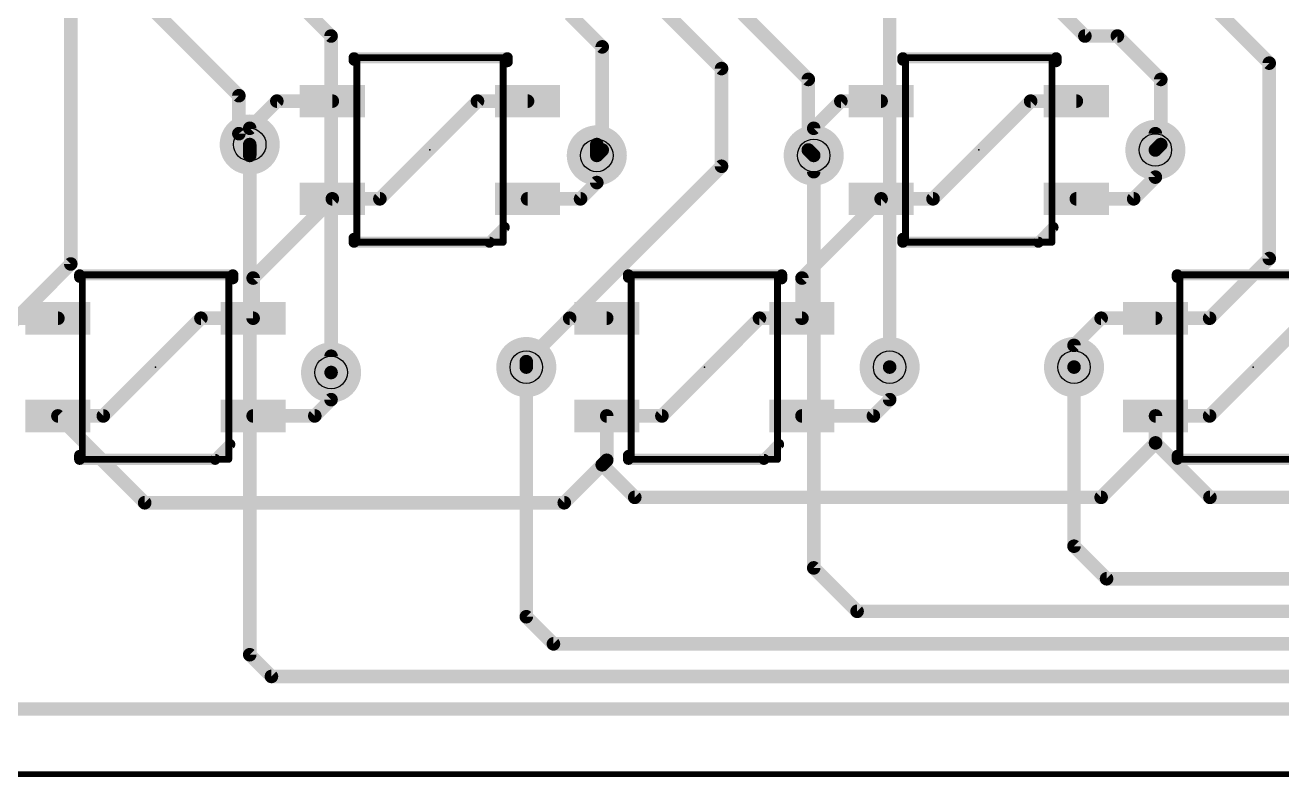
# Model space of a CAD drawing. Extents: x -0.1 to 97.8, y -2.6 to 30.1.
# Drawn here: x 12.56 to 35.73, y -0.05 to 13.8 of the extents above; entities that cross this region are included whole.
import ezdxf

# ---------------------------------------------------------------- set-up
doc = ezdxf.new("R2010")
doc.units = 0
for name, color, linetype in [('1', 22, 'CONTINUOUS'), ('16', 175, 'CONTINUOUS'), ('18', 82, 'CONTINUOUS'), ('20', 7, 'CONTINUOUS'), ('22', 253, 'CONTINUOUS'), ('24', 7, 'CONTINUOUS'), ('44', 253, 'CONTINUOUS'), ('52', 253, 'CONTINUOUS')]:
    doc.layers.add(name, color=color, linetype=linetype)

# ---------------------------------------------------------------- blocks, each defined once
blk = doc.blocks.new('RECT')
blk.add_solid([(-0.5, -0.5), (0.5, -0.5), (-0.5, 0.5), (0.5, 0.5)])
blk = doc.blocks.new('ROUNDV')
at = {"const_width": 0.5}
blk.add_lwpolyline([(0, -0.25, 1), (0, 0.25, 1), (0, -0.25)], format="xyb", dxfattribs=at)

msp = doc.modelspace()

# ---------------------------------------------------------------- linework, layer by layer
at = {"layer": '1'}
for points, const_width in [([(12, 17), (16.5, 12.5)], 0.25), ([(23.7, 16.1), (27, 12.8)], 0.25), ([(29.6, 16.1), (32.1, 13.6)], 0.25), ([(25.4, 13), (23.2, 15.2)], 0.25), ([(28.5, 7.5), (28.5, 15)], 0.25), ([(35.5, 13.1), (33.5, 15.1)], 0.25), ([(17.1, 14.7), (18.2, 13.6)], 0.25), ([(13.4, 14), (13.4, 9.4)], 0.25), ([(22.6, 14), (23.2, 13.4)], 0.25), ([(18.2, 13.6), (18.2, 7.4)], 0.25), ([(32.1, 13.6), (32.7, 13.6)], 0.25), ([(32.7, 13.6), (33.5, 12.8)], 0.25), ([(23.2, 13.4), (23.2, 11.5)], 0.25), ([(35.5, 9.5), (35.5, 13.1)], 0.25), ([(25.4, 11.2), (25.4, 13)], 0.25), ([(27, 12.8), (27, 11.5)], 0.25), ([(33.5, 12.8), (33.5, 11.6)], 0.25), ([(16.5, 12.5), (16.5, 11.8)], 0.25), ([(16.5, 11.8), (16.7, 11.6)], 0.25), ([(33.4, 11.5), (33.4, 11.8)], 0.25), ([(16.7, 11.6), (16.7, 11.4)], 0.25), ([(16.7, 2.2), (16.7, 11.6)], 0.25), ([(23.1, 11.4), (23.1, 11.6)], 0.25), ([(23.2, 11.5), (23.1, 11.4)], 0.25), ([(27, 11.5), (27.1, 11.4)], 0.25), ([(33.5, 11.6), (33.4, 11.5)], 0.25), ([(27.1, 11.4), (27.1, 11.1)], 0.25), ([(27.1, 3.8), (27.1, 11.4)], 0.25), ([(21.8, 7.6), (25.4, 11.2)], 0.25), ([(13.4, 9.4), (11.6, 7.6)], 0.25), ([(34.4, 8.4), (35.5, 9.5)], 0.25), ([(31.9, 7.9), (32.4, 8.4)], 0.25), ([(32.4, 8.4), (34.4, 8.4)], 0.25), ([(31.9, 7.5), (31.9, 7.9)], 0.25), ([(18.2, 7.4), (18.2, 7.7)], 0.25), ([(21.8, 7.5), (21.8, 7.6)], 0.25), ([(21.8, 2.9), (21.8, 7.5)], 0.25), ([(31.9, 4.2), (31.9, 7.5)], 0.25), ([(32.5, 3.6), (31.9, 4.2)], 0.25), ([(27.9, 3), (27.1, 3.8)], 0.25), ([(64, 3.6), (32.5, 3.6)], 0.25), ([(22.3, 2.4), (21.8, 2.9)], 0.25), ([(64.4, 3), (27.9, 3)], 0.25), ([(17.1, 1.8), (16.7, 2.2)], 0.25), ([(64.7, 2.4), (22.3, 2.4)], 0.25), ([(76.1, 1.8), (17.1, 1.8)], 0.25), ([(76.9, 1.2), (12.4, 1.2)], 0.25), ([(97.7, 0), (0, 0)], 0.1)]:
    msp.add_lwpolyline(points, dxfattribs=dict(at, const_width=const_width))
at = {"layer": '1', "const_width": 0.125}
for points in [[(18.2625, 13.6, 1), (18.1375, 13.6)], [(18.1558, 13.5558, 1), (18.2442, 13.6442)], [(32.1, 13.6625, 1), (32.1, 13.5375)], [(32.0558, 13.5558, 1), (32.1442, 13.6442)], [(32.7442, 13.6442, 1), (32.6558, 13.5558)], [(32.7, 13.5375, 1), (32.7, 13.6625)], [(23.2625, 13.4, 1), (23.1375, 13.4)], [(23.1558, 13.3558, 1), (23.2442, 13.4442)], [(35.5625, 13.1, 1), (35.4375, 13.1)], [(25.4625, 13, 1), (25.3375, 13)], [(25.3558, 12.9558, 1), (25.4442, 13.0442)], [(35.4558, 13.0558, 1), (35.5442, 13.1442)], [(27.0625, 12.8, 1), (26.9375, 12.8)], [(26.9558, 12.7558, 1), (27.0442, 12.8442)], [(33.5625, 12.8, 1), (33.4375, 12.8)], [(33.4558, 12.7558, 1), (33.5442, 12.8442)], [(16.5625, 12.5, 1), (16.4375, 12.5)], [(16.4558, 12.4558, 1), (16.5442, 12.5442)], [(16.5442, 11.8442, 1), (16.4558, 11.7558)], [(16.4375, 11.8, 1), (16.5625, 11.8)], [(33.4625, 11.8, 1), (33.3375, 11.8)], [(16.7625, 11.6, 1), (16.6375, 11.6)], [(16.7625, 11.6, 1), (16.6375, 11.6)], [(16.6558, 11.5558, 1), (16.7442, 11.6442)], [(23.1625, 11.6, 1), (23.0375, 11.6)], [(23.2442, 11.4558, 1), (23.1558, 11.5442)], [(27.0442, 11.5442, 1), (26.9558, 11.4558)], [(33.3558, 11.5442, 1), (33.4442, 11.4558)], [(33.4375, 11.6, 1), (33.5625, 11.6)], [(33.5442, 11.5558, 1), (33.4558, 11.6442)], [(16.6375, 11.4, 1), (16.7625, 11.4)], [(23.0558, 11.4442, 1), (23.1442, 11.3558)], [(23.0375, 11.4, 1), (23.1625, 11.4)], [(23.1375, 11.5, 1), (23.2625, 11.5)], [(26.9375, 11.5, 1), (27.0625, 11.5)], [(27.1625, 11.4, 1), (27.0375, 11.4)], [(27.1625, 11.4, 1), (27.0375, 11.4)], [(27.0558, 11.3558, 1), (27.1442, 11.4442)], [(33.3375, 11.5, 1), (33.4625, 11.5)], [(25.3375, 11.2, 1), (25.4625, 11.2)], [(25.4442, 11.1558, 1), (25.3558, 11.2442)], [(27.0375, 11.1, 1), (27.1625, 11.1)], [(13.4442, 9.3558, 1), (13.3558, 9.4442)], [(35.4375, 9.5, 1), (35.5625, 9.5)], [(35.5442, 9.4558, 1), (35.4558, 9.5442)], [(13.3375, 9.4, 1), (13.4625, 9.4)], [(32.4, 8.4625, 1), (32.4, 8.3375)], [(32.4442, 8.3558, 1), (32.3558, 8.4442)], [(34.3558, 8.4442, 1), (34.4442, 8.3558)], [(34.4, 8.3375, 1), (34.4, 8.4625)], [(31.9625, 7.9, 1), (31.8375, 7.9)], [(31.8558, 7.9442, 1), (31.9442, 7.8558)], [(18.2625, 7.7, 1), (18.1375, 7.7)], [(21.8625, 7.6, 1), (21.7375, 7.6)], [(21.7558, 7.6442, 1), (21.8442, 7.5558)], [(18.1375, 7.4, 1), (18.2625, 7.4)], [(18.1375, 7.4, 1), (18.2625, 7.4)], [(21.8625, 7.5, 1), (21.7375, 7.5)], [(21.7375, 7.5, 1), (21.8625, 7.5)], [(28.4375, 7.5, 1), (28.5625, 7.5)], [(31.9625, 7.5, 1), (31.8375, 7.5)], [(31.8375, 7.5, 1), (31.9625, 7.5)], [(31.9442, 4.2442, 1), (31.8558, 4.1558)], [(31.8375, 4.2, 1), (31.9625, 4.2)], [(27.1442, 3.8442, 1), (27.0558, 3.7558)], [(27.0375, 3.8, 1), (27.1625, 3.8)], [(32.5, 3.6625, 1), (32.5, 3.5375)], [(32.4558, 3.5558, 1), (32.5442, 3.6442)], [(21.8442, 2.9442, 1), (21.7558, 2.8558)], [(27.9, 3.0625, 1), (27.9, 2.9375)], [(27.8558, 2.9558, 1), (27.9442, 3.0442)], [(21.7375, 2.9, 1), (21.8625, 2.9)], [(16.7442, 2.2442, 1), (16.6558, 2.1558)], [(22.3, 2.4625, 1), (22.3, 2.3375)], [(22.2558, 2.3558, 1), (22.3442, 2.4442)], [(16.6375, 2.2, 1), (16.7625, 2.2)], [(17.1, 1.8625, 1), (17.1, 1.7375)], [(17.0558, 1.7558, 1), (17.1442, 1.8442)]]:
    msp.add_lwpolyline(points, format="xyb", dxfattribs=at)
at = {"layer": '16'}
for points, const_width in [([(17.2, 12.4), (16.7, 11.9)], 0.25), ([(18.223, 12.4), (17.2, 12.4)], 0.25), ([(19.1, 10.6), (20.9, 12.4)], 0.25), ([(20.9, 12.4), (21.823, 12.4)], 0.25), ([(27.6, 12.4), (27.1, 11.9)], 0.25), ([(28.343, 12.4), (27.6, 12.4)], 0.25), ([(29.3, 10.6), (31.1, 12.4)], 0.25), ([(31.1, 12.4), (31.943, 12.4)], 0.25), ([(16.7, 11.9), (16.7, 11.6)], 0.25), ([(27.1, 11.9), (27.1, 11.4)], 0.25), ([(33.4, 11), (33.4, 11.5)], 0.25), ([(23.1, 10.9), (23.1, 11.4)], 0.25), ([(33, 10.6), (33.4, 11)], 0.25), ([(22.8, 10.6), (23.1, 10.9)], 0.25), ([(16.763, 9.14), (18.223, 10.6)], 0.25), ([(18.223, 10.6), (19.1, 10.6)], 0.25), ([(21.823, 10.6), (22.8, 10.6)], 0.25), ([(26.883, 9.14), (28.343, 10.6)], 0.25), ([(28.343, 10.6), (29.3, 10.6)], 0.25), ([(31.943, 10.6), (33, 10.6)], 0.25), ([(16.763, 8.4), (16.763, 9.14)], 0.25), ([(26.883, 8.4), (26.883, 9.14)], 0.25), ([(13.163, 8.4), (12.2, 8.4)], 0.25), ([(14, 6.6), (15.8, 8.4)], 0.25), ([(15.8, 8.4), (16.763, 8.4)], 0.25), ([(22.6, 8.4), (21.8, 7.6)], 0.25), ([(23.283, 8.4), (22.6, 8.4)], 0.25), ([(24.3, 6.6), (26.1, 8.4)], 0.25), ([(26.1, 8.4), (26.883, 8.4)], 0.25), ([(32.4, 8.4), (31.9, 7.9)], 0.25), ([(33.403, 8.4), (32.4, 8.4)], 0.25), ([(34.4, 6.6), (36.2, 8.4)], 0.25), ([(31.9, 7.9), (31.9, 7.5)], 0.25), ([(21.8, 7.6), (21.8, 7.5)], 0.25), ([(18.2, 6.9), (18.2, 7.4)], 0.25), ([(28.5, 6.9), (28.5, 7.5)], 0.25), ([(17.9, 6.6), (18.2, 6.9)], 0.25), ([(28.2, 6.6), (28.5, 6.9)], 0.25), ([(13.163, 6.6), (14, 6.6)], 0.25), ([(14.763, 5), (13.163, 6.6)], 0.25), ([(16.763, 6.6), (17.9, 6.6)], 0.25), ([(23.283, 6.6), (24.3, 6.6)], 0.25), ([(23.283, 6.6), (23.283, 5.783)], 0.25), ([(26.883, 6.6), (28.2, 6.6)], 0.25), ([(33.403, 6.6), (34.4, 6.6)], 0.25), ([(33.403, 6.6), (33.403, 6.103)], 0.25), ([(33.403, 6.103), (32.4, 5.1)], 0.25), ([(34.406, 5.1), (33.403, 6.103)], 0.25), ([(23.2, 5.7), (22.5, 5)], 0.25), ([(23.283, 5.783), (23.2, 5.7)], 0.25), ([(23.8, 5.1), (23.2, 5.7)], 0.25), ([(22.5, 5), (14.763, 5)], 0.25), ([(32.4, 5.1), (23.8, 5.1)], 0.25), ([(42.5, 5.1), (34.406, 5.1)], 0.25), ([(97.7, 0), (0, 0)], 0.01)]:
    msp.add_lwpolyline(points, dxfattribs=dict(at, const_width=const_width))
at = {"layer": '16', "const_width": 0.125}
for points in [[(17.2, 12.4625, 1), (17.2, 12.3375)], [(17.2442, 12.3558, 1), (17.1558, 12.4442)], [(18.223, 12.3375, 1), (18.223, 12.4625)], [(20.9, 12.4625, 1), (20.9, 12.3375)], [(20.9442, 12.3558, 1), (20.8558, 12.4442)], [(21.823, 12.3375, 1), (21.823, 12.4625)], [(27.6, 12.4625, 1), (27.6, 12.3375)], [(27.6442, 12.3558, 1), (27.5558, 12.4442)], [(28.343, 12.3375, 1), (28.343, 12.4625)], [(31.1, 12.4625, 1), (31.1, 12.3375)], [(31.1442, 12.3558, 1), (31.0558, 12.4442)], [(31.943, 12.3375, 1), (31.943, 12.4625)], [(16.7625, 11.9, 1), (16.6375, 11.9)], [(16.6558, 11.9442, 1), (16.7442, 11.8558)], [(27.1625, 11.9, 1), (27.0375, 11.9)], [(27.0558, 11.9442, 1), (27.1442, 11.8558)], [(16.6375, 11.6, 1), (16.7625, 11.6)], [(33.4625, 11.5, 1), (33.3375, 11.5)], [(23.1625, 11.4, 1), (23.0375, 11.4)], [(27.0375, 11.4, 1), (27.1625, 11.4)], [(33.4442, 10.9558, 1), (33.3558, 11.0442)], [(23.0375, 10.9, 1), (23.1625, 10.9)], [(23.1442, 10.8558, 1), (23.0558, 10.9442)], [(33.3375, 11, 1), (33.4625, 11)], [(18.223, 10.6625, 1), (18.223, 10.5375)], [(18.2672, 10.5558, 1), (18.1788, 10.6442)], [(19.0558, 10.6442, 1), (19.1442, 10.5558)], [(19.1, 10.5375, 1), (19.1, 10.6625)], [(21.823, 10.6625, 1), (21.823, 10.5375)], [(22.7558, 10.6442, 1), (22.8442, 10.5558)], [(22.8, 10.5375, 1), (22.8, 10.6625)], [(28.343, 10.6625, 1), (28.343, 10.5375)], [(28.3872, 10.5558, 1), (28.2988, 10.6442)], [(29.2558, 10.6442, 1), (29.3442, 10.5558)], [(29.3, 10.5375, 1), (29.3, 10.6625)], [(31.943, 10.6625, 1), (31.943, 10.5375)], [(32.9558, 10.6442, 1), (33.0442, 10.5558)], [(33, 10.5375, 1), (33, 10.6625)], [(16.8255, 9.14, 1), (16.7005, 9.14)], [(16.7188, 9.1842, 1), (16.8072, 9.0958)], [(26.9455, 9.14, 1), (26.8205, 9.14)], [(26.8388, 9.1842, 1), (26.9272, 9.0958)], [(13.163, 8.3375, 1), (13.163, 8.4625)], [(15.8, 8.4625, 1), (15.8, 8.3375)], [(15.8442, 8.3558, 1), (15.7558, 8.4442)], [(16.7005, 8.4, 1), (16.8255, 8.4)], [(16.763, 8.3375, 1), (16.763, 8.4625)], [(22.6, 8.4625, 1), (22.6, 8.3375)], [(22.6442, 8.3558, 1), (22.5558, 8.4442)], [(23.283, 8.3375, 1), (23.283, 8.4625)], [(26.1, 8.4625, 1), (26.1, 8.3375)], [(26.1442, 8.3558, 1), (26.0558, 8.4442)], [(26.8205, 8.4, 1), (26.9455, 8.4)], [(26.883, 8.3375, 1), (26.883, 8.4625)], [(32.4, 8.4625, 1), (32.4, 8.3375)], [(32.4442, 8.3558, 1), (32.3558, 8.4442)], [(33.403, 8.3375, 1), (33.403, 8.4625)], [(31.9625, 7.9, 1), (31.8375, 7.9)], [(31.8558, 7.9442, 1), (31.9442, 7.8558)], [(21.8625, 7.6, 1), (21.7375, 7.6)], [(21.7558, 7.6442, 1), (21.8442, 7.5558)], [(18.2625, 7.4, 1), (18.1375, 7.4)], [(21.7375, 7.5, 1), (21.8625, 7.5)], [(28.5625, 7.5, 1), (28.4375, 7.5)], [(31.8375, 7.5, 1), (31.9625, 7.5)], [(18.1375, 6.9, 1), (18.2625, 6.9)], [(18.2442, 6.8558, 1), (18.1558, 6.9442)], [(28.4375, 6.9, 1), (28.5625, 6.9)], [(28.5442, 6.8558, 1), (28.4558, 6.9442)], [(13.163, 6.6625, 1), (13.163, 6.5375)], [(13.2072, 6.6442, 1), (13.1188, 6.5558)], [(14, 6.5375, 1), (14, 6.6625)], [(16.763, 6.6625, 1), (16.763, 6.5375)], [(17.9, 6.5375, 1), (17.9, 6.6625)], [(23.283, 6.6625, 1), (23.283, 6.5375)], [(23.3455, 6.6, 1), (23.2205, 6.6)], [(24.3, 6.5375, 1), (24.3, 6.6625)], [(26.883, 6.6625, 1), (26.883, 6.5375)], [(28.2, 6.5375, 1), (28.2, 6.6625)], [(33.403, 6.6625, 1), (33.403, 6.5375)], [(33.4655, 6.6, 1), (33.3405, 6.6)], [(34.4, 6.5375, 1), (34.4, 6.6625)], [(13.9558, 6.6442, 1), (14.0442, 6.5558)], [(17.8558, 6.6442, 1), (17.9442, 6.5558)], [(24.2558, 6.6442, 1), (24.3442, 6.5558)], [(28.1558, 6.6442, 1), (28.2442, 6.5558)], [(34.3558, 6.6442, 1), (34.4442, 6.5558)], [(33.4472, 6.1472, 1), (33.3588, 6.0588)], [(33.3405, 6.103, 1), (33.4655, 6.103)], [(33.4472, 6.0588, 1), (33.3588, 6.1472)], [(23.2442, 5.7442, 1), (23.1558, 5.6558)], [(23.1558, 5.7442, 1), (23.2442, 5.6558)], [(23.2442, 5.6558, 1), (23.1558, 5.7442)], [(23.2205, 5.783, 1), (23.3455, 5.783)], [(23.3272, 5.7388, 1), (23.2388, 5.8272)], [(14.763, 5.0625, 1), (14.763, 4.9375)], [(14.7188, 4.9558, 1), (14.8072, 5.0442)], [(22.4558, 5.0442, 1), (22.5442, 4.9558)], [(22.5, 4.9375, 1), (22.5, 5.0625)], [(23.8, 5.1625, 1), (23.8, 5.0375)], [(23.7558, 5.0558, 1), (23.8442, 5.1442)], [(32.3558, 5.1442, 1), (32.4442, 5.0558)], [(32.4, 5.0375, 1), (32.4, 5.1625)], [(34.406, 5.1625, 1), (34.406, 5.0375)], [(34.3618, 5.0558, 1), (34.4502, 5.1442)]]:
    msp.add_lwpolyline(points, format="xyb", dxfattribs=at)
at = {"layer": '20'}
msp.add_line((0, 0), (97.7, 0), dxfattribs=at)
at = {"layer": '22', "const_width": 0.2032}
for points in [[(21.45, 13.2), (18.623, 13.2)], [(18.623, 13.2), (18.623, 13.154)], [(21.45, 13.127), (21.45, 13.2)], [(31.57, 13.2), (28.743, 13.2)], [(28.743, 13.2), (28.743, 13.154)], [(31.57, 13.127), (31.57, 13.2)], [(18.623, 9.8), (18.623, 9.873)], [(21.393, 10.076), (21.123, 9.8)], [(28.743, 9.8), (28.743, 9.873)], [(31.513, 10.076), (31.243, 9.8)], [(21.123, 9.8), (18.623, 9.8)], [(31.243, 9.8), (28.743, 9.8)], [(16.39, 9.2), (13.563, 9.2)], [(13.563, 9.2), (13.563, 9.154)], [(16.39, 9.127), (16.39, 9.2)], [(26.51, 9.2), (23.683, 9.2)], [(23.683, 9.2), (23.683, 9.154)], [(26.51, 9.127), (26.51, 9.2)], [(36.63, 9.2), (33.803, 9.2)], [(33.803, 9.2), (33.803, 9.154)], [(16.333, 6.076), (16.063, 5.8)], [(26.453, 6.076), (26.183, 5.8)], [(13.563, 5.8), (13.563, 5.873)], [(16.063, 5.8), (13.563, 5.8)], [(23.683, 5.8), (23.683, 5.873)], [(26.183, 5.8), (23.683, 5.8)], [(33.803, 5.8), (33.803, 5.873)], [(36.303, 5.8), (33.803, 5.8)]]:
    msp.add_lwpolyline(points, dxfattribs=at)
at = {"layer": '22', "const_width": 0.1016}
for points in [[(18.623, 13.2508, 1), (18.623, 13.1492)], [(18.6738, 13.2, 1), (18.5722, 13.2)], [(21.5008, 13.2, 1), (21.3992, 13.2)], [(21.45, 13.1492, 1), (21.45, 13.2508)], [(28.743, 13.2508, 1), (28.743, 13.1492)], [(28.7938, 13.2, 1), (28.6922, 13.2)], [(31.6208, 13.2, 1), (31.5192, 13.2)], [(31.57, 13.1492, 1), (31.57, 13.2508)], [(18.5722, 13.154, 1), (18.6738, 13.154)], [(21.3992, 13.127, 1), (21.5008, 13.127)], [(28.6922, 13.154, 1), (28.7938, 13.154)], [(31.5192, 13.127, 1), (31.6208, 13.127)], [(18.6738, 9.873, 1), (18.5722, 9.873)], [(21.4293, 10.0405, 1), (21.3567, 10.1115)], [(28.7938, 9.873, 1), (28.6922, 9.873)], [(31.5493, 10.0405, 1), (31.4767, 10.1115)], [(18.623, 9.8508, 1), (18.623, 9.7492)], [(18.5722, 9.8, 1), (18.6738, 9.8)], [(21.0867, 9.8355, 1), (21.1593, 9.7645)], [(21.123, 9.7492, 1), (21.123, 9.8508)], [(28.743, 9.8508, 1), (28.743, 9.7492)], [(28.6922, 9.8, 1), (28.7938, 9.8)], [(31.2067, 9.8355, 1), (31.2793, 9.7645)], [(31.243, 9.7492, 1), (31.243, 9.8508)], [(13.563, 9.2508, 1), (13.563, 9.1492)], [(13.6138, 9.2, 1), (13.5122, 9.2)], [(16.4408, 9.2, 1), (16.3392, 9.2)], [(16.39, 9.1492, 1), (16.39, 9.2508)], [(23.683, 9.2508, 1), (23.683, 9.1492)], [(23.7338, 9.2, 1), (23.6322, 9.2)], [(26.5608, 9.2, 1), (26.4592, 9.2)], [(26.51, 9.1492, 1), (26.51, 9.2508)], [(33.803, 9.2508, 1), (33.803, 9.1492)], [(33.8538, 9.2, 1), (33.7522, 9.2)], [(13.5122, 9.154, 1), (13.6138, 9.154)], [(16.3392, 9.127, 1), (16.4408, 9.127)], [(23.6322, 9.154, 1), (23.7338, 9.154)], [(26.4592, 9.127, 1), (26.5608, 9.127)], [(33.7522, 9.154, 1), (33.8538, 9.154)], [(16.3693, 6.0405, 1), (16.2967, 6.1115)], [(26.4893, 6.0405, 1), (26.4167, 6.1115)], [(13.6138, 5.873, 1), (13.5122, 5.873)], [(13.563, 5.8508, 1), (13.563, 5.7492)], [(13.5122, 5.8, 1), (13.6138, 5.8)], [(16.0267, 5.8355, 1), (16.0993, 5.7645)], [(16.063, 5.7492, 1), (16.063, 5.8508)], [(23.7338, 5.873, 1), (23.6322, 5.873)], [(23.683, 5.8508, 1), (23.683, 5.7492)], [(23.6322, 5.8, 1), (23.7338, 5.8)], [(26.1467, 5.8355, 1), (26.2193, 5.7645)], [(26.183, 5.7492, 1), (26.183, 5.8508)], [(33.8538, 5.873, 1), (33.7522, 5.873)], [(33.803, 5.8508, 1), (33.803, 5.7492)], [(33.7522, 5.8, 1), (33.8538, 5.8)]]:
    msp.add_lwpolyline(points, format="xyb", dxfattribs=at)
at = {"layer": '24'}
for p in [(20.023, 11.5), (30.143, 11.5), (14.963, 7.5), (25.083, 7.5), (35.203, 7.5)]:
    msp.add_point(p, dxfattribs=at)
at = {"layer": '44'}
for centre in [(16.7, 11.6), (23.1, 11.4), (27.1, 11.4), (33.4, 11.5), (18.2, 7.4), (21.8, 7.5), (28.5, 7.5), (31.9, 7.5)]:
    msp.add_circle(centre, 0.3, dxfattribs=at)
at = {"layer": '52', "const_width": 0.0635}
for points in [[(18.673, 13.2318, 1), (18.673, 13.1683)], [(18.7048, 13.2, 1), (18.6413, 13.2)], [(21.4047, 13.2, 1), (21.3413, 13.2)], [(21.373, 13.1683, 1), (21.373, 13.2318)], [(28.793, 13.2318, 1), (28.793, 13.1683)], [(28.8248, 13.2, 1), (28.7613, 13.2)], [(31.5248, 13.2, 1), (31.4613, 13.2)], [(31.493, 13.1683, 1), (31.493, 13.2318)], [(18.673, 9.8318, 1), (18.673, 9.7683)], [(18.6413, 9.8, 1), (18.7048, 9.8)], [(21.3413, 9.8, 1), (21.4047, 9.8)], [(21.373, 9.7683, 1), (21.373, 9.8318)], [(28.793, 9.8318, 1), (28.793, 9.7683)], [(28.7613, 9.8, 1), (28.8248, 9.8)], [(31.4613, 9.8, 1), (31.5248, 9.8)], [(31.493, 9.7683, 1), (31.493, 9.8318)], [(13.613, 9.2318, 1), (13.613, 9.1683)], [(13.6448, 9.2, 1), (13.5813, 9.2)], [(16.3448, 9.2, 1), (16.2813, 9.2)], [(16.313, 9.1683, 1), (16.313, 9.2318)], [(23.733, 9.2318, 1), (23.733, 9.1683)], [(23.7647, 9.2, 1), (23.7013, 9.2)], [(26.4647, 9.2, 1), (26.4013, 9.2)], [(26.433, 9.1683, 1), (26.433, 9.2318)], [(33.8848, 9.2, 1), (33.8212, 9.2)], [(33.853, 9.2318, 1), (33.853, 9.1683)], [(13.613, 5.8318, 1), (13.613, 5.7683)], [(13.5813, 5.8, 1), (13.6448, 5.8)], [(16.2813, 5.8, 1), (16.3448, 5.8)], [(16.313, 5.7683, 1), (16.313, 5.8318)], [(23.733, 5.8318, 1), (23.733, 5.7683)], [(23.7013, 5.8, 1), (23.7647, 5.8)], [(26.4013, 5.8, 1), (26.4647, 5.8)], [(26.433, 5.7683, 1), (26.433, 5.8318)], [(33.8212, 5.8, 1), (33.8848, 5.8)], [(33.853, 5.8318, 1), (33.853, 5.7683)]]:
    msp.add_lwpolyline(points, format="xyb", dxfattribs=at)
at = {"layer": '52', "const_width": 0.127}
for points in [[(18.673, 13.2), (21.373, 13.2)], [(18.673, 9.8), (18.673, 13.2)], [(21.373, 13.2), (21.373, 9.8)], [(28.793, 13.2), (31.493, 13.2)], [(28.793, 9.8), (28.793, 13.2)], [(31.493, 13.2), (31.493, 9.8)], [(21.373, 9.8), (18.673, 9.8)], [(31.493, 9.8), (28.793, 9.8)], [(13.613, 9.2), (16.313, 9.2)], [(13.613, 5.8), (13.613, 9.2)], [(16.313, 9.2), (16.313, 5.8)], [(23.733, 9.2), (26.433, 9.2)], [(23.733, 5.8), (23.733, 9.2)], [(26.433, 9.2), (26.433, 5.8)], [(33.853, 9.2), (36.553, 9.2)], [(33.853, 5.8), (33.853, 9.2)], [(16.313, 5.8), (13.613, 5.8)], [(26.433, 5.8), (23.733, 5.8)], [(36.553, 5.8), (33.853, 5.8)]]:
    msp.add_lwpolyline(points, dxfattribs=at)

# ---------------------------------------------------------------- block references
at = {"layer": '16', "xscale": 1.2, "yscale": 0.6, "rotation": 180}
for p in [(18.223, 12.4), (21.823, 12.4), (28.343, 12.4), (31.943, 12.4), (18.223, 10.6), (21.823, 10.6), (28.343, 10.6), (31.943, 10.6), (13.163, 8.4), (16.763, 8.4), (23.283, 8.4), (26.883, 8.4), (33.403, 8.4), (13.163, 6.6), (16.763, 6.6), (23.283, 6.6), (26.883, 6.6), (33.403, 6.6)]:
    msp.add_blockref('RECT', p, dxfattribs=at)
at = {"layer": '18', "xscale": 1.108, "yscale": 1.108}
for p in [(16.7, 11.6), (16.7, 11.6), (33.4, 11.5), (33.4, 11.5), (23.1, 11.4), (23.1, 11.4), (27.1, 11.4), (27.1, 11.4), (18.2, 7.4), (18.2, 7.4), (21.8, 7.5), (21.8, 7.5), (28.5, 7.5), (28.5, 7.5), (31.9, 7.5), (31.9, 7.5)]:
    msp.add_blockref('ROUNDV', p, dxfattribs=at)

doc.saveas('drawing.dxf')
